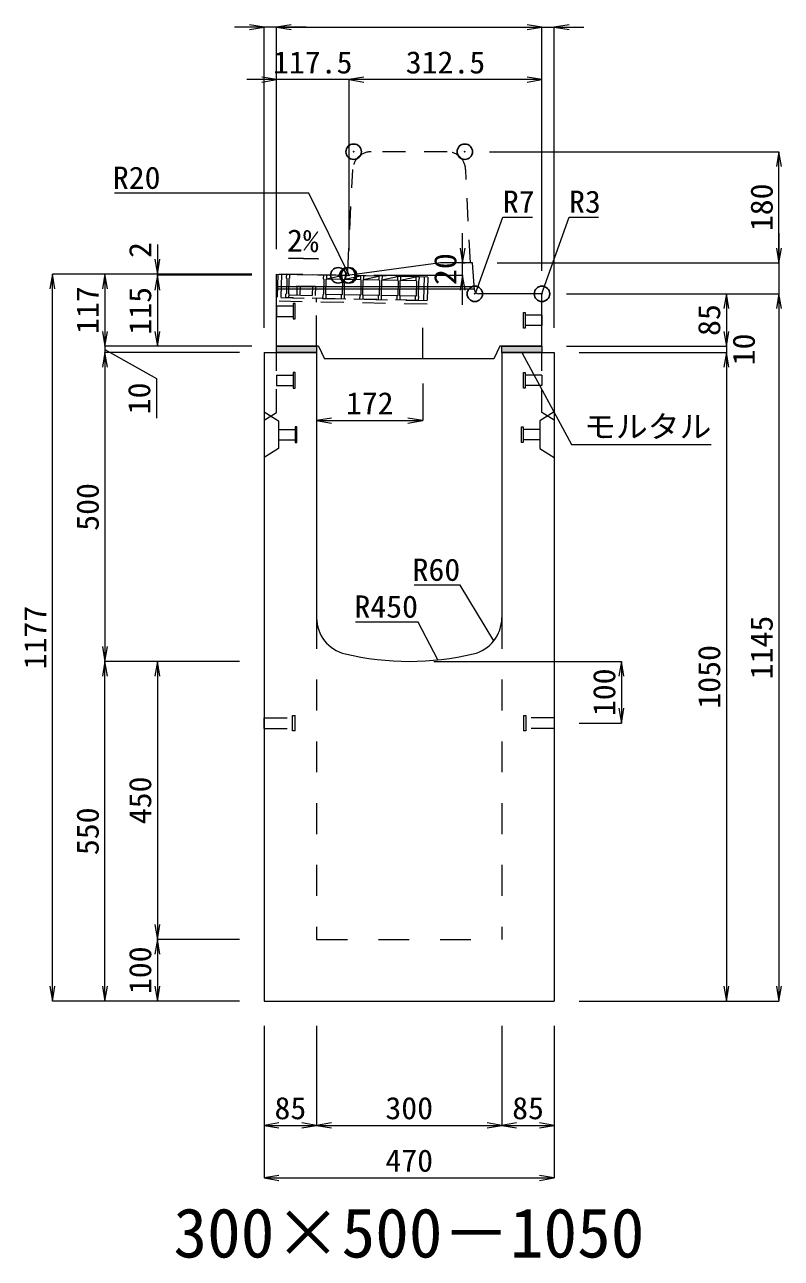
# Model space of a CAD drawing. Units: millimetres at full size. Extents: x -1809 to 57027, y -20349 to 17321.
# Drawn here: x 7777 to 9003, y -12112 to -10115 of the extents above; entities that cross this region are included whole.
import ezdxf
from ezdxf.enums import TextEntityAlignment as Align

# ---------------------------------------------------------------- set-up
doc = ezdxf.new("R2010")
doc.units = ezdxf.units.MM
doc.header["$LTSCALE"] = 50
doc.header["$PDMODE"] = 32
doc.header["$PDSIZE"] = 25
doc.linetypes.add('USER1', pattern=[2, 1, -1])
doc.linetypes.add('USER2', pattern=[1.35, 0.75, -0.6])
for name, color, linetype, lineweight in [('インサート', 3, 'USER2', 9), ('グレーチング', 7, 'USER2', 9), ('モルタル', 7, 'Continuous', 9), ('受枠', 3, 'USER2', 9), ('寸法線', 7, 'Continuous', 13), ('引出線', 4, 'Continuous', 13), ('本体', 2, 'Continuous', 13), ('目地', 132, 'Continuous', 9)]:
    doc.layers.add(name, color=color, linetype=linetype, lineweight=lineweight)
doc.layers.add('作業エリア', color=11, linetype='Continuous')
doc.layers.add('文字', color=7, linetype='Continuous')
doc.styles.add('ＭＳ 明朝', font='')
doc.styles.get('ＭＳ 明朝').set_extended_font_data('MS Mincho')

# ---------------------------------------------------------------- blocks, each defined once
blk = doc.blocks.new('open_arrow')
at = {"color": 0, "linetype": 'Continuous', "lineweight": -2}
blk.add_lwpolyline([(7.5, 1.25), (0, 0), (7.5, -1.25)], dxfattribs=at)

msp = doc.modelspace()

# ---------------------------------------------------------------- hatches: boundary and pattern name
at = {"layer": 'モルタル'}
for points in [[(8250, -10646.05), (8250, -10636.05), (8185, -10636.05), (8185, -10646.05)], [(8615, -10646.05), (8615, -10636.05), (8550, -10636.05), (8550, -10646.05)]]:
    msp.add_hatch(color=256, dxfattribs=at).paths.add_polyline_path(points)

# ---------------------------------------------------------------- linework, layer by layer
at = {"layer": 'インサート'}
for p, q in [((8185, -10570.55), (8212, -10570.55)), ((8185, -10570.55), (8185, -10587.55)), ((8215, -10566.55), (8212, -10566.55)), ((8212, -10566.55), (8212, -10591.55)), ((8215, -10591.55), (8215, -10566.55)), ((8585, -10581.55), (8588, -10581.55)), ((8585, -10606.55), (8585, -10581.55)), ((8588, -10581.55), (8588, -10606.55)), ((8185, -10587.55), (8212, -10587.55)), ((8212, -10591.55), (8215, -10591.55)), ((8615, -10585.55), (8588, -10585.55)), ((8615, -10602.55), (8588, -10602.55)), ((8615, -10585.55), (8615, -10602.55)), ((8588, -10606.55), (8585, -10606.55)), ((8185, -10682.55), (8212, -10682.55)), ((8185, -10682.55), (8185, -10699.55)), ((8215, -10678.55), (8212, -10678.55)), ((8212, -10678.55), (8212, -10703.55)), ((8215, -10703.55), (8215, -10678.55)), ((8585, -10678.55), (8588, -10678.55)), ((8585, -10703.55), (8585, -10678.55)), ((8588, -10678.55), (8588, -10703.55)), ((8615, -10682.55), (8588, -10682.55)), ((8615, -10682.55), (8615, -10699.55)), ((8185, -10699.55), (8212, -10699.55)), ((8212, -10703.55), (8215, -10703.55)), ((8588, -10703.55), (8585, -10703.55)), ((8615, -10699.55), (8588, -10699.55)), ((8188.2, -10770.55), (8215.2, -10770.55)), ((8188.2, -10770.55), (8188.2, -10787.55)), ((8218.2, -10766.55), (8215.2, -10766.55)), ((8215.2, -10766.55), (8215.2, -10791.55)), ((8218.2, -10791.55), (8218.2, -10766.55)), ((8581.8, -10766.55), (8584.8, -10766.55)), ((8581.8, -10791.55), (8581.8, -10766.55)), ((8584.8, -10766.55), (8584.8, -10791.55)), ((8611.8, -10770.55), (8584.8, -10770.55)), ((8611.8, -10770.55), (8611.8, -10787.55)), ((8188.2, -10787.55), (8215.2, -10787.55)), ((8215.2, -10791.55), (8218.2, -10791.55)), ((8584.8, -10791.55), (8581.8, -10791.55)), ((8611.8, -10787.55), (8584.8, -10787.55)), ((8165, -11237.55), (8211, -11237.55)), ((8165, -11254.55), (8165, -11237.55)), ((8211, -11258.55), (8211, -11233.55)), ((8211, -11233.55), (8215, -11233.55)), ((8215, -11258.55), (8215, -11233.55)), ((8585, -11233.55), (8589, -11233.55)), ((8585, -11233.55), (8585, -11258.55)), ((8589, -11233.55), (8589, -11258.55)), ((8635, -11237.55), (8589, -11237.55)), ((8635, -11237.55), (8635, -11254.55)), ((8165, -11254.55), (8211, -11254.55)), ((8215, -11258.55), (8211, -11258.55)), ((8589, -11258.55), (8585, -11258.55)), ((8635, -11254.55), (8589, -11254.55))]:
    msp.add_line(p, q, dxfattribs=at)
at = {"layer": 'グレーチング'}
for p, q in [((8201, -10519.37), (8200.88, -10525.37)), ((8415.95, -10523.67), (8201, -10519.37)), ((8206, -10519.47), (8205.88, -10525.47)), ((8260.98, -10520.57), (8260.86, -10526.57)), ((8265.98, -10520.67), (8265.86, -10526.67)), ((8265.86, -10526.67), (8290.98, -10521.17)), ((8290.98, -10521.17), (8290.86, -10527.17)), ((8295.98, -10521.27), (8295.86, -10527.27)), ((8295.86, -10527.27), (8320.97, -10521.77)), ((8320.97, -10521.77), (8320.85, -10527.77)), ((8325.97, -10521.87), (8325.85, -10527.87)), ((8325.85, -10527.87), (8350.97, -10522.37)), ((8350.97, -10522.37), (8350.85, -10528.37)), ((8355.97, -10522.47), (8355.85, -10528.47)), ((8355.85, -10528.47), (8380.96, -10522.97)), ((8380.96, -10522.97), (8380.84, -10528.97)), ((8385.96, -10523.07), (8385.84, -10529.07)), ((8385.84, -10529.07), (8410.95, -10523.57)), ((8410.95, -10523.57), (8410.83, -10529.57)), ((8415.95, -10523.67), (8415.83, -10529.67)), ((8200.88, -10525.37), (8201.86, -10526.39)), ((8201.86, -10526.39), (8201.38, -10550.39)), ((8204.86, -10526.45), (8204.38, -10550.45)), ((8205.88, -10525.47), (8204.86, -10526.45)), ((8218.12, -10538.22), (8217.82, -10553.22)), ((8218.12, -10538.22), (8248.12, -10538.82)), ((8223.12, -10538.32), (8222.82, -10553.32)), ((8243.12, -10538.72), (8242.82, -10553.72)), ((8248.12, -10538.82), (8247.82, -10553.82)), ((8260.86, -10526.57), (8261.84, -10527.59)), ((8261.84, -10527.59), (8261.36, -10551.59)), ((8264.84, -10527.65), (8264.36, -10551.65)), ((8265.86, -10526.67), (8264.84, -10527.65)), ((8265.86, -10526.67), (8290.86, -10527.17)), ((8290.86, -10527.17), (8291.84, -10528.19)), ((8291.84, -10528.19), (8291.36, -10552.19)), ((8294.84, -10528.25), (8294.36, -10552.25)), ((8295.86, -10527.27), (8294.84, -10528.25)), ((8295.86, -10527.27), (8320.85, -10527.77)), ((8320.85, -10527.77), (8321.83, -10528.79)), ((8321.83, -10528.79), (8321.35, -10552.79)), ((8324.83, -10528.85), (8324.35, -10552.85)), ((8325.85, -10527.87), (8324.83, -10528.85)), ((8325.85, -10527.87), (8350.85, -10528.37)), ((8350.85, -10528.37), (8351.83, -10529.39)), ((8351.83, -10529.39), (8351.35, -10553.39)), ((8354.83, -10529.45), (8354.35, -10553.45)), ((8355.85, -10528.47), (8354.83, -10529.45)), ((8355.85, -10528.47), (8380.84, -10528.97)), ((8380.84, -10528.97), (8381.82, -10529.99)), ((8381.82, -10529.99), (8381.34, -10553.99)), ((8384.82, -10530.05), (8384.34, -10554.05)), ((8385.84, -10529.07), (8384.82, -10530.05)), ((8385.84, -10529.07), (8410.83, -10529.57)), ((8410.83, -10529.57), (8411.81, -10530.59)), ((8411.81, -10530.59), (8411.33, -10554.59)), ((8414.81, -10530.65), (8414.33, -10554.65)), ((8415.83, -10529.67), (8414.81, -10530.65)), ((8200.24, -10557.37), (8200.36, -10551.37)), ((8415.19, -10561.67), (8200.24, -10557.37)), ((8200.36, -10551.37), (8201.38, -10550.39)), ((8205.36, -10551.47), (8204.38, -10550.45)), ((8205.24, -10557.47), (8205.36, -10551.47)), ((8205.33, -10552.97), (8260.31, -10554.07)), ((8260.22, -10558.57), (8260.34, -10552.57)), ((8260.34, -10552.57), (8261.36, -10551.59)), ((8264.36, -10551.65), (8291.36, -10552.19)), ((8265.34, -10552.67), (8264.36, -10551.65)), ((8265.22, -10558.67), (8265.34, -10552.67)), ((8290.22, -10559.17), (8290.34, -10553.17)), ((8290.34, -10553.17), (8291.36, -10552.19)), ((8295.34, -10553.27), (8294.36, -10552.25)), ((8294.36, -10552.25), (8321.35, -10552.79)), ((8295.22, -10559.27), (8295.34, -10553.27)), ((8320.21, -10559.77), (8320.33, -10553.77)), ((8320.33, -10553.77), (8321.35, -10552.79)), ((8325.33, -10553.87), (8324.35, -10552.85)), ((8324.35, -10552.85), (8351.35, -10553.39)), ((8325.21, -10559.87), (8325.33, -10553.87)), ((8350.21, -10560.37), (8350.33, -10554.37)), ((8350.33, -10554.37), (8351.35, -10553.39)), ((8355.33, -10554.47), (8354.35, -10553.45)), ((8354.35, -10553.45), (8381.34, -10553.99)), ((8355.21, -10560.47), (8355.33, -10554.47)), ((8380.2, -10560.97), (8380.32, -10554.97)), ((8380.32, -10554.97), (8381.34, -10553.99)), ((8385.32, -10555.07), (8384.34, -10554.05)), ((8384.34, -10554.05), (8411.33, -10554.59)), ((8385.2, -10561.07), (8385.32, -10555.07)), ((8410.19, -10561.57), (8410.31, -10555.57)), ((8410.31, -10555.57), (8411.33, -10554.59)), ((8415.31, -10555.67), (8414.33, -10554.65)), ((8415.19, -10561.67), (8415.31, -10555.67))]:
    msp.add_line(p, q, dxfattribs=at)
at = {"layer": 'モルタル'}
for points in [[(8185, -10636.05), (8250, -10636.05), (8250, -10646.05), (8185, -10646.05)], [(8550, -10636.05), (8615, -10636.05), (8615, -10646.05), (8550, -10646.05)]]:
    msp.add_lwpolyline(points, close=True, dxfattribs=at)
at = {"layer": '作業エリア'}
for p in [(8310, -10321.05), (8490, -10321.05), (8285, -10521.05), (8300, -10521.05), (8302.5, -10521.05), (8506.25, -10551.05), (8615, -10551.05)]:
    msp.add_point(p, dxfattribs=at)
at = {"layer": '受枠'}
for p, q in [((8187, -10519.09), (8186.12, -10563.08)), ((8429.95, -10523.95), (8187, -10519.09)), ((8193, -10519.21), (8192.24, -10557.21)), ((8423.95, -10523.83), (8423.19, -10561.83)), ((8429.95, -10523.95), (8429.07, -10567.94)), ((8429.07, -10567.94), (8186.12, -10563.08)), ((8192.24, -10557.21), (8429.19, -10561.95)), ((8249.23, -10558.35), (8249.11, -10564.34))]:
    msp.add_line(p, q, dxfattribs=at)
at = {"layer": '寸法線'}
for p, q in [((8233, -10119.38), (8117, -10119.38)), ((8165, -10606.03), (8165, -10119.38)), ((8185, -10119.38), (8615, -10119.38)), ((8185, -10479.03), (8185, -10119.38)), ((8185, -10479.03), (8185, -10119.38)), ((8567, -10119.38), (8683, -10119.38)), ((8615, -10511.03), (8615, -10119.38)), ((8615, -10511.03), (8615, -10119.38)), ((8635, -10606.03), (8635, -10119.38)), ((8350.5, -10204.38), (8137, -10204.38)), ((8185, -10479.03), (8185, -10204.38)), ((8615, -10204.38), (8302.5, -10204.38)), ((8302.5, -10481.03), (8302.5, -10204.38)), ((8302.5, -10481.03), (8302.5, -10204.38)), ((8615, -10514.03), (8615, -10204.38)), ((8530.02, -10321.05), (8998.78, -10321.05)), ((8998.78, -10501.05), (8998.78, -10321.05)), ((8486.36, -10569.05), (8486.36, -10453.05)), ((8998.78, -10453.05), (8998.78, -10599.05)), ((7992.06, -10471.05), (7992.06, -10569.05)), ((8486.36, -10501.05), (8490.52, -10501.05)), ((8542.52, -10501.05), (8998.78, -10501.05)), ((8542.52, -10501.05), (8998.78, -10501.05)), ((7822.06, -11696.05), (7822.06, -10519.05)), ((8144.98, -10519.05), (7822.06, -10519.05)), ((7907.06, -10519.05), (7907.06, -10636.05)), ((8144.98, -10519.05), (7907.06, -10519.05)), ((8144.98, -10519.05), (7992.06, -10519.05)), ((8144.98, -10521.05), (7992.06, -10521.05)), ((7992.06, -10521.05), (7992.06, -10636.05)), ((8144.98, -10521.05), (7992.06, -10521.05)), ((8342.52, -10521.05), (8486.36, -10521.05)), ((8655.02, -10551.05), (8998.78, -10551.05)), ((8655.02, -10551.05), (8913.78, -10551.05)), ((8655.02, -10551.05), (8998.78, -10551.05)), ((8913.78, -10551.05), (8913.78, -10636.05)), ((8998.78, -10551.05), (8998.78, -11696.05)), ((7907.06, -10588.05), (7907.06, -10694.05)), ((8913.78, -10588.05), (8913.78, -10694.05)), ((8144.98, -10636.05), (7907.06, -10636.05)), ((8144.98, -10636.05), (7907.06, -10636.05)), ((7907.06, -10641.05), (7990.47, -10688.34)), ((8144.98, -10636.05), (7992.06, -10636.05)), ((8655.02, -10636.05), (8913.78, -10636.05)), ((8655.02, -10636.05), (8913.78, -10636.05)), ((8124.98, -10646.05), (7907.06, -10646.05)), ((7907.06, -10646.05), (7907.06, -11146.05)), ((8124.98, -10646.05), (7907.06, -10646.05)), ((8675.02, -10646.05), (8913.78, -10646.05)), ((8675.02, -10646.05), (8913.78, -10646.05)), ((8913.78, -10646.05), (8913.78, -11696.05)), ((7990.47, -10688.34), (7990.47, -10752.41)), ((8422, -10696.07), (8422, -10756.28)), ((8250, -10756.28), (8422, -10756.28)), ((8124.98, -11146.05), (7907.06, -11146.05)), ((7907.06, -11696.05), (7907.06, -11146.05)), ((8124.98, -11146.05), (7907.06, -11146.05)), ((7992.06, -11146.05), (7992.06, -11596.05)), ((8124.98, -11146.05), (7992.06, -11146.05)), ((8440.02, -11146.05), (8743.78, -11146.05)), ((8743.78, -11146.05), (8743.78, -11246.05)), ((8675.02, -11246.05), (8743.78, -11246.05)), ((8124.98, -11596.05), (7992.06, -11596.05)), ((7992.06, -11596.05), (7992.06, -11696.05)), ((8124.98, -11596.05), (7992.06, -11596.05)), ((8124.98, -11696.05), (7822.06, -11696.05)), ((8124.98, -11696.05), (7907.06, -11696.05)), ((8124.98, -11696.05), (7992.06, -11696.05)), ((8675.02, -11696.05), (8913.78, -11696.05)), ((8675.02, -11696.05), (8998.78, -11696.05)), ((8165, -11736.07), (8165, -11897.21)), ((8165, -11736.07), (8165, -11982.21)), ((8250, -11736.07), (8250, -11897.21)), ((8250, -11736.07), (8250, -11897.21)), ((8550, -11736.07), (8550, -11897.21)), ((8550, -11736.07), (8550, -11897.21)), ((8635, -11736.07), (8635, -11897.21)), ((8635, -11736.07), (8635, -11982.21)), ((8165, -11897.21), (8250, -11897.21)), ((8250, -11897.21), (8550, -11897.21)), ((8550, -11897.21), (8635, -11897.21)), ((8165, -11982.21), (8635, -11982.21))]:
    msp.add_line(p, q, dxfattribs=at)
at = {"layer": '引出線'}
for points in [[(8302.5, -10521.01), (8237.16, -10388.31), (8057.16, -10388.31), (7922.49, -10388.31)], [(8507.98, -10549.19), (8551.78, -10427.12), (8599.71, -10427.12)], [(8614.12, -10551.93), (8658.9, -10427.12), (8706.63, -10427.12)], [(8252.93, -10494.47), (8204.19, -10493.5), (8252.93, -10494.47)], [(8582.5, -10646.05), (8663.13, -10795.08), (8889.05, -10795.08)], [(8537.07, -11112.74), (8482.66, -11022.84), (8407.98, -11022.84)], [(8446.44, -11143.65), (8414.22, -11082.51), (8313.21, -11082.51)]]:
    msp.add_lwpolyline(points, dxfattribs=at)
at = {"layer": '本体', "linetype": 'USER2'}
for p, q in [((8461.46, -10321.05), (8338.54, -10321.05)), ((8300.33, -10514.4), (8308.57, -10349.56)), ((8499, -10501.05), (8491.43, -10349.56))]:
    msp.add_line(p, q, dxfattribs=at)
at = {"layer": '本体'}
for p, q in [((8450.5, -10501.05), (8303.83, -10520.87)), ((8502.5, -10501.05), (8450.5, -10501.05)), ((8505.76, -10544.58), (8502.5, -10501.05)), ((8185, -10636.05), (8185, -10519.05)), ((8185, -10519.05), (8285, -10521.05)), ((8285, -10521.05), (8301.15, -10521.05)), ((8612, -10551.05), (8512.74, -10551.05)), ((8615, -10636.05), (8615, -10554.05)), ((8253, -10636.05), (8185, -10636.05)), ((8253, -10636.05), (8263, -10656.05)), ((8547, -10636.05), (8537, -10656.05)), ((8615, -10636.05), (8547, -10636.05)), ((8165, -10646.05), (8165, -11696.05)), ((8165, -10646.05), (8250, -10646.05)), ((8250, -10646.05), (8250, -11075.53)), ((8537, -10656.05), (8263, -10656.05)), ((8550, -10646.05), (8550, -11075.53)), ((8550, -10646.05), (8635, -10646.05)), ((8635, -10646.05), (8635, -11696.05)), ((8165, -11696.05), (8635, -11696.05))]:
    msp.add_line(p, q, dxfattribs=at)
at = {"layer": '本体', "linetype": 'USER1'}
for p, q in [((8250, -10636.05), (8250, -10558.36)), ((8422, -10656.05), (8422, -10561.8))]:
    msp.add_line(p, q, dxfattribs=at)
at = {"layer": '本体', "linetype": 'USER2', "lineweight": 9}
for p, q in [((8185, -10743.05), (8185, -10646.05)), ((8615, -10743.05), (8615, -10646.05)), ((8165, -10755.55), (8185, -10743.05)), ((8635, -10755.55), (8615, -10743.05))]:
    msp.add_line(p, q, dxfattribs=at)
at = {"layer": '本体', "lineweight": 9}
for p, q in [((8165, -10742.05), (8188.2, -10756.55)), ((8634.58, -10742.31), (8611.8, -10756.55)), ((8188.2, -10756.55), (8188.2, -10801.55)), ((8611.8, -10756.55), (8611.8, -10801.55)), ((8188.2, -10801.55), (8165, -10816.05)), ((8611.8, -10801.55), (8635, -10816.05))]:
    msp.add_line(p, q, dxfattribs=at)
at = {"layer": '本体', "linetype": 'USER1', "lineweight": 15}
for p, q in [((8250, -11075.53), (8250, -11596.05)), ((8550, -11075.53), (8550, -11596.05)), ((8250, -11596.05), (8550, -11596.05))]:
    msp.add_line(p, q, dxfattribs=at)
at = {"layer": '本体', "linetype": 'USER2'}
for centre, radius, start, end in [((8338.54, -10351.05), 30, 90, 177.13759), ((8461.46, -10351.05), 30, 2.86241, 90), ((8293.34, -10514.05), 7, 270, 357.13759)]:
    msp.add_arc(centre, radius, start, end, dxfattribs=at)
at = {"layer": '本体'}
for centre, radius, start, end in [((8301.15, -10501.05), 20, 270, 277.69605), ((8512.74, -10544.05), 7, 184.28915, 270), ((8612, -10554.05), 3, 0, 90), ((8310, -11075.53), 60, 180, 256.65764), ((8490, -11075.53), 60, 283.34236, 0), ((8400, -10696.05), 450, 256.65764, 283.34236)]:
    msp.add_arc(centre, radius, start, end, dxfattribs=at)
at = {"layer": '目地'}
for p, q in [((8185, -10539.05), (8505.35, -10539.05)), ((8185, -10543.05), (8505.65, -10543.05))]:
    msp.add_line(p, q, dxfattribs=at)

# ---------------------------------------------------------------- block references
at = {"layer": '寸法線', "xscale": 3.2, "yscale": 3.2}
for p, rotation in [((8165, -10119.38), 180), ((8615, -10119.38), 180), ((8615, -10119.38), 180), ((8185, -10204.38), 180), ((8615, -10204.38), 180), ((8998.78, -10321.05), 270), ((8486.36, -10501.05), 90), ((8998.78, -10501.05), 90), ((8998.78, -10501.05), 90), ((7992.06, -10519.05), 90), ((7822.06, -10519.05), 270), ((7907.06, -10519.05), 270), ((7992.06, -10521.05), 270), ((7992.06, -10521.05), 270), ((8486.36, -10521.05), 270), ((8913.78, -10551.05), 270), ((8998.78, -10551.05), 270), ((8998.78, -10551.05), 270), ((7907.06, -10636.05), 90), ((7907.06, -10636.05), 90), ((7992.06, -10636.05), 90), ((8913.78, -10636.05), 90), ((8913.78, -10636.05), 90), ((7907.06, -10646.05), 270), ((7907.06, -10646.05), 270), ((8913.78, -10646.05), 270), ((8913.78, -10646.05), 270), ((8422, -10756.28), 180), ((7907.06, -11146.05), 90), ((7907.06, -11146.05), 270), ((7992.06, -11146.05), 270), ((8743.78, -11146.05), 270), ((8743.78, -11246.05), 90), ((7992.06, -11596.05), 90), ((7992.06, -11596.05), 270), ((7822.06, -11696.05), 90), ((7907.06, -11696.05), 90), ((7992.06, -11696.05), 90), ((8913.78, -11696.05), 90), ((8998.78, -11696.05), 90), ((8250, -11897.21), 180), ((8550, -11897.21), 180), ((8635, -11897.21), 180), ((8635, -11982.21), 180)]:
    msp.add_blockref('open_arrow', p, dxfattribs=dict(at, rotation=rotation))
for p in [(8185, -10119.38), (8185, -10119.38), (8635, -10119.38), (8302.5, -10204.38), (8302.5, -10204.38), (8250, -10756.28), (8165, -11897.21), (8250, -11897.21), (8550, -11897.21), (8165, -11982.21)]:
    msp.add_blockref('open_arrow', p, dxfattribs=at)
at = {"layer": '引出線', "xscale": 0.0533, "yscale": 0.0533}
for p, rotation in [((8252.93, -10494.47), 178.9), ((8302.5, -10521.01), 116.2), ((8507.98, -10549.19), 70.3), ((8614.12, -10551.93), 70.3), ((8582.5, -10646.05), 298.4), ((8537.07, -11112.74), 121.2), ((8446.44, -11143.65), 117.8)]:
    msp.add_blockref('open_arrow', p, dxfattribs=dict(at, rotation=rotation))

# ---------------------------------------------------------------- texts
at = {"layer": '寸法線', "style": 'ＭＳ 明朝', "width": 1.05}
for s, p in [('117.5', (8243.75, -10176.36)), ('312.5', (8458.75, -10176.36)), ('172', (8336, -10728.26)), ('85', (8207.5, -11869.19)), ('300', (8400, -11869.19)), ('85', (8592.5, -11869.19)), ('470', (8400, -11954.19))]:
    msp.add_text(s, height=36.03, dxfattribs=at).set_placement(p, align=Align.MIDDLE_CENTER)
for s, p in [('180', (8970.76, -10411.05)), ('2', (7964.06, -10480.2)), ('20', (8458.34, -10511.05)), ('117', (7879.04, -10577.55)), ('115', (7964.04, -10578.55)), ('85', (8885.76, -10593.55)), ('10', (8941.8, -10641.05)), ('10', (7962.45, -10720.38)), ('500', (7879.04, -10896.05)), ('1177', (7794.04, -11107.55)), ('1145', (8970.76, -11123.55)), ('1050', (8885.76, -11171.05)), ('100', (8715.76, -11196.05)), ('450', (7964.04, -11371.05)), ('550', (7879.04, -11421.05)), ('100', (7964.04, -11646.05))]:
    msp.add_text(s, height=36.03, rotation=90, dxfattribs=at).set_placement(p, align=Align.MIDDLE_CENTER)
at = {"layer": '引出線', "style": 'ＭＳ 明朝', "width": 1.05}
for s, p in [('R20', (7997.16, -10345.11)), ('R60', (8482.66, -10979.64)), ('R450', (8414.22, -11039.31))]:
    msp.add_text(s, height=36.03, dxfattribs=at).set_placement(p, align=Align.TOP_RIGHT)
for s, p in [('R7', (8551.78, -10383.92)), ('R3', (8658.9, -10383.92)), ('モルタル', (8683.13, -10747.97))]:
    msp.add_text(s, height=36.03, dxfattribs=at).set_placement(p, align=Align.TOP_LEFT)
msp.add_text('2%', height=36.03, rotation=358.854, dxfattribs=at).set_placement((8253.87, -10447.58), align=Align.TOP_RIGHT)
at = {"layer": '文字', "style": 'ＭＳ 明朝'}
msp.add_text('300×500－1050', height=80.06, dxfattribs=at).set_placement((8399.52, -12071.03), align=Align.MIDDLE_CENTER)

doc.saveas('drawing.dxf')
